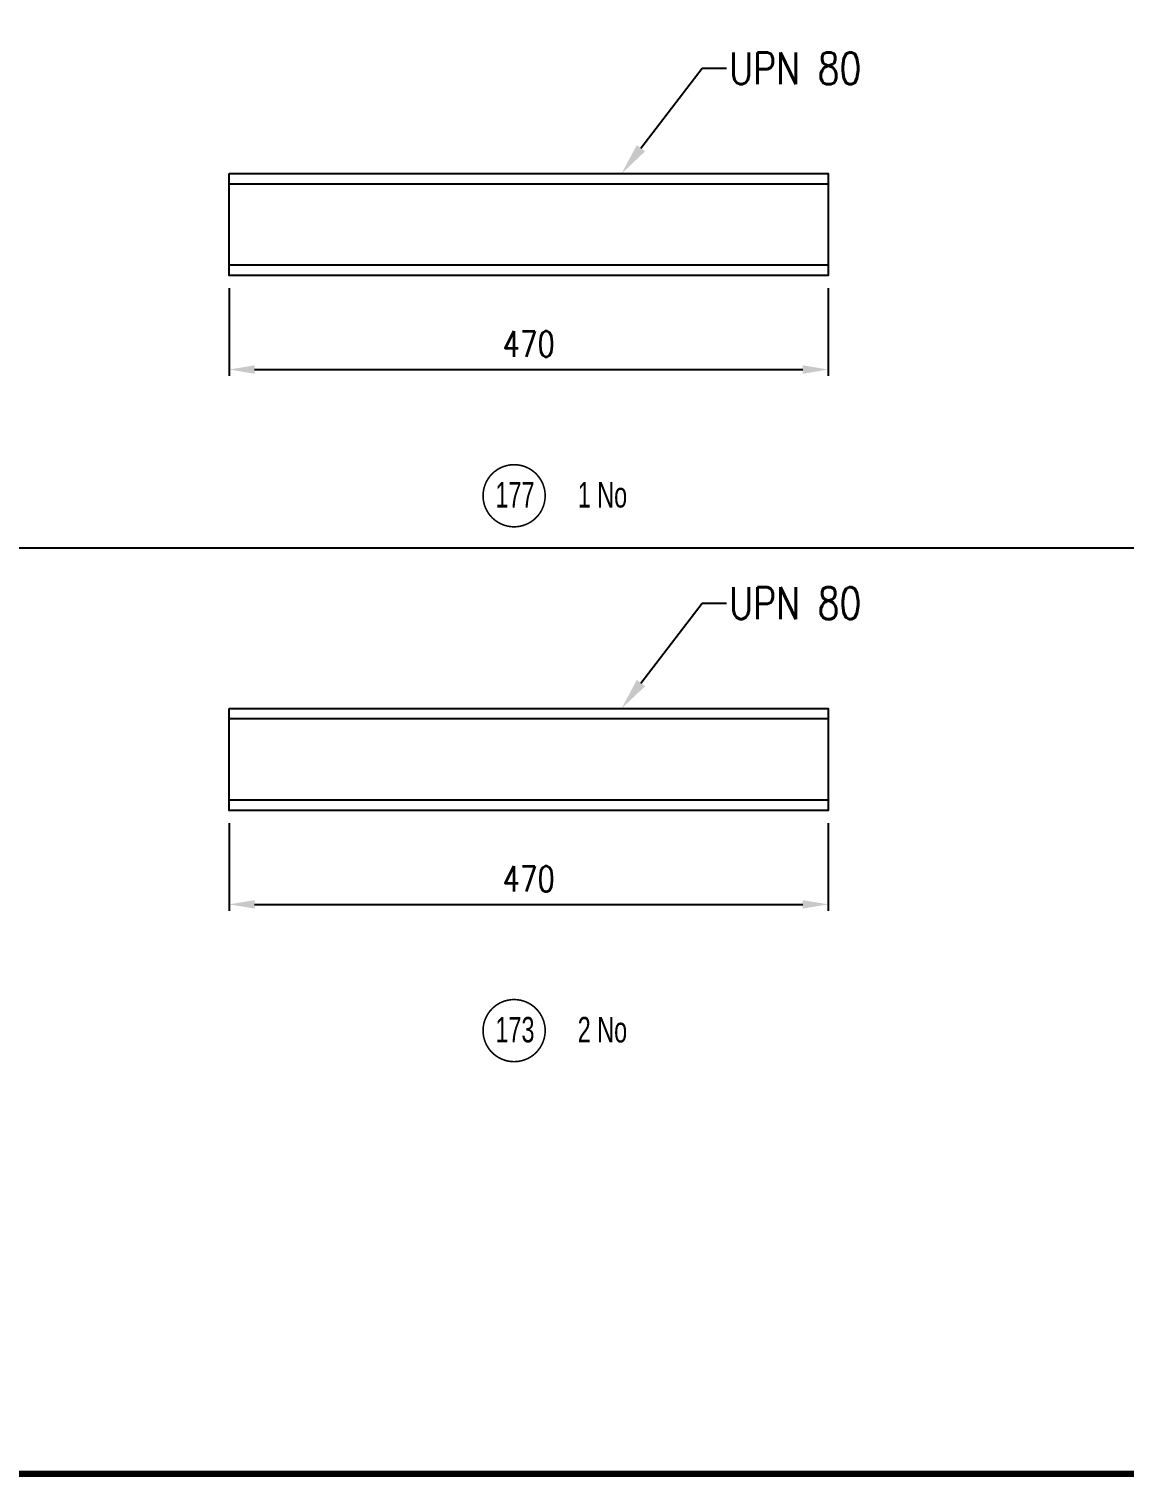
# Model space of a CAD drawing. Header units: millimetres. Extents: x 0 to 16187, y -20471 to 6290.
# Drawn here: x 13634.7 to 13806.6, y 1491.5 to 1718.7 of the extents above; entities that cross this region are included whole.
import ezdxf
from ezdxf import colors
from ezdxf.entities.mleader import LeaderData, LeaderLine
from ezdxf.enums import TextEntityAlignment as Align
from ezdxf.math import Vec2, Vec3

# ---------------------------------------------------------------- set-up
doc = ezdxf.new("R2010")
doc.units = ezdxf.units.MM
doc.header["$PDSIZE"] = -1
doc.layers.add('BORDER1', color=3, linetype='Continuous')
doc.layers.add('BORDER2', color=7, linetype='Continuous')
doc.styles.add('ROMANC', font='ROMANC', dxfattribs={"height": 5})
doc.styles.add('ROMANS', font='ROMANS.shx', dxfattribs={"width": 0.8})
doc.styles.add('ROMANT', font='ROMANT', dxfattribs={"height": 4})
doc.styles.add('SLDTEXTSTYLE2', font='TXT', dxfattribs={"width": 0.6864493305940874})
doc.dimstyles.new('ISO-25', dxfattribs={"dimtxt": 2.5, "dimasz": 2.5, "dimexe": 1.25, "dimexo": 0.625, "dimtad": 1, "dimtxsty": 'Standard', "dimcen": 2.5, "dimadec": 0, "dimazin": 0, "dimtfac": 1, "dimtmove": 0, "dimatfit": 3, "dimfxl": 1, "dimarcsym": 0})

# ---------------------------------------------------------------- blocks, each defined once
blk = doc.blocks.new('*U609')
at = {"layer": 'BORDER1', "color": 154, "true_color": 0x1859a9, "const_width": 1}
blk.add_lwpolyline([(1.8094395070475, 811), (1144, 811), (1144, 0), (0, 0), (0, 811)], close=True, dxfattribs=at)
at = {"layer": 'BORDER2', "flags": 8}
for tag, height, style, p in [('REV-A', 3.24, 'ROMANS', (986.9282778829383, 140.2530397182669)), ('RE-A', 8.064, 'ROMANT', (1084.634961895852, 7.17204102400288))]:
    blk.add_attdef(tag, text='', height=height, dxfattribs=dict(at, style=style)).set_placement(p, align=Align.CENTER)
at = {"layer": 'BORDER2', "style": 'ROMANS', "width": 3.830216453570641}
blk.add_attdef('DATE-A', text='', height=3.24, dxfattribs=at).set_placement((995.5063797379989, 140.2530397182669), (1008.507228728976, 140.2530397182669), align=Align.FIT)
at = {"layer": 'BORDER2'}
for tag, height, style, p in [('DRN-A', 3.24, 'ROMANS', (1018.380015771281, 140.2530397182669)), ('CHD-A', 3.24, 'ROMANS', (1032.348360605113, 140.2530397182669)), ('APD-A', 3.24, 'ROMANS', (1046.640709253839, 140.2530397182669)), ('CONS_CONT_VEND', 4.2, 'ROMANC', (1061.390575966738, 72.83468077449595))]:
    blk.add_attdef(tag, text='', height=height, dxfattribs=dict(at, style=style)).set_placement(p, align=Align.CENTER)
at = {"layer": 'BORDER2', "style": 'ROMANS', "width": 0.8}
for tag, p, height in [('1:X', (997.2302812124753, 122.552011911554), 3.5), ('LOC', (1042.735042679951, 122.552011911554), 3.5), ('PROJ_NO', (1118.63757586463, 122.552011911554), 3.5), ('CONS_DRG_NO', (1011, 63), 3)]:
    blk.add_attdef(tag, p, '', height=height, dxfattribs=at)
at = {"layer": 'BORDER2', "lineweight": 30, "width": 0.8, "flags": 104}
blk.add_attdef('COMMENTS-A', text='', height=2.2, dxfattribs=at).set_placement((1055.209968003616, 142.0744315684458), align=Align.MIDDLE_LEFT)
at = {"layer": 'BORDER2', "style": 'ROMANS', "width": 0.8}
for tag, p in [('PROJECT_TITLE_1', (1061.068210890846, 55.3534808592422)), ('PROJECT_TITLE_2', (1061.068210890846, 49.30052221051124))]:
    blk.add_attdef(tag, text='', height=3.5, dxfattribs=at).set_placement(p, align=Align.MIDDLE)
at = {"layer": 'BORDER2', "style": 'ROMANT', "width": 0.8}
for tag, p in [('DRG_TITLE_1', (1061.068210890846, 36.31229857438004)), ('DRG_TITLE_2', (1061.068210890846, 28.31229857438004)), ('DRG_TITLE_3', (1061.068210890846, 20.31229857438004))]:
    blk.add_attdef(tag, text='', height=5, dxfattribs=at).set_placement(p, align=Align.CENTER)
at = {"layer": 'BORDER2', "style": 'ROMANT'}
for tag, p in [('AR', (995.0014710450068, 7.172041024002866)), ('PA', (1011.738213301433, 7.172041024002866)), ('DC', (1028.447415784789, 7.172041024002837)), ('TS', (1120.839107118789, 7.172041024002908))]:
    blk.add_attdef(tag, p, '', height=8.064, dxfattribs=at)
for tag, p in [('SRNO', (1074.69799186896, 7.172041024002823)), ('SH', (1115.802783516436, 7.176501619330963))]:
    blk.add_attdef(tag, text='', height=8.064, dxfattribs=at).set_placement(p, align=Align.RIGHT)
at = {"layer": 'BORDER2', "style": 'ROMANS', "flags": 2}
blk.add_attdef('TB_VERSION', text='', height=2, dxfattribs=at).set_placement((1, -1), align=Align.TOP_LEFT)
blk = doc.blocks.new('*D5386')
at = {"color": 0, "lineweight": -2}
for p, q in [((13666.1592279743, 1678.042429469016), (13666.1592279743, 1664.289260420126)), ((13760.1592279743, 1678.042429469016), (13760.1592279743, 1664.289260420126)), ((13670.1592279743, 1665.289260420126), (13756.1592279743, 1665.289260420126))]:
    blk.add_line(p, q, dxfattribs=at)
at = {"color": 0}
for points in [[(13670.1592279743, 1665.955927086793), (13670.1592279743, 1664.622593753459), (13666.1592279743, 1665.289260420126)], [(13756.1592279743, 1664.622593753459), (13756.1592279743, 1665.955927086793), (13760.1592279743, 1665.289260420126)]]:
    blk.add_solid(points, dxfattribs=at)
at = {"layer": 'Defpoints', "color": 0}
for p in [(13666.1592279743, 1680.042429469016), (13760.1592279743, 1680.042429469016), (13760.1592279743, 1665.289260420126)]:
    blk.add_point(p, dxfattribs=at)
at = {"color": 0, "insert": (13713.1592279743, 1669.289260420126), "char_height": 4, "attachment_point": 5, "style": 'ROMANS'}
blk.add_mtext('470', dxfattribs=at)
blk = doc.blocks.new('*D5387')
at = {"color": 0, "lineweight": -2}
for p, q in [((13666.1592279743, 1594.105081343936), (13666.1592279743, 1580.351912295046)), ((13760.1592279743, 1594.105081343936), (13760.1592279743, 1580.351912295046)), ((13670.1592279743, 1581.351912295046), (13756.1592279743, 1581.351912295046))]:
    blk.add_line(p, q, dxfattribs=at)
at = {"color": 0}
for points in [[(13670.1592279743, 1582.018578961712), (13670.1592279743, 1580.685245628379), (13666.1592279743, 1581.351912295046)], [(13756.1592279743, 1580.685245628379), (13756.1592279743, 1582.018578961712), (13760.1592279743, 1581.351912295046)]]:
    blk.add_solid(points, dxfattribs=at)
at = {"layer": 'Defpoints', "color": 0}
for p in [(13666.1592279743, 1596.105081343936), (13760.1592279743, 1596.105081343936), (13760.1592279743, 1581.351912295046)]:
    blk.add_point(p, dxfattribs=at)
at = {"color": 0, "insert": (13713.1592279743, 1585.351912295046), "char_height": 4, "attachment_point": 5, "style": 'ROMANS'}
blk.add_mtext('470', dxfattribs=at)

msp = doc.modelspace()

# ---------------------------------------------------------------- linework, layer by layer
for p, q in [((13666.1592279743, 1694.442429469018), (13760.1592279743, 1694.442429469018)), ((13760.1592279743, 1681.642429469015), (13666.1592279743, 1681.642429469015)), ((13493.11130849898, 1637.315277096173), (13811.62265580725, 1637.315277096173)), ((13666.1592279743, 1610.505081343937), (13760.1592279743, 1610.505081343937)), ((13760.1592279743, 1597.705081343935), (13666.1592279743, 1597.705081343935))]:
    msp.add_line(p, q)
for points in [[(13666.1592279743, 1696.042429469016), (13760.1592279743, 1696.042429469016), (13760.1592279743, 1680.042429469016), (13666.1592279743, 1680.042429469016)], [(13666.1592279743, 1612.105081343936), (13760.1592279743, 1612.105081343936), (13760.1592279743, 1596.105081343936), (13666.1592279743, 1596.105081343936)]]:
    msp.add_lwpolyline(points, close=True)
at = {"color": 2}
msp.add_lwpolyline([(13715.74695286251, 1645.478088573749, 0.25, 0.25, 1), (13705.99695286251, 1645.478088573749, 0.25, 0.25, 1)], format="xyseb", close=True, dxfattribs=at)
at = {"color": 4}
msp.add_lwpolyline([(13715.74695286251, 1561.540740448669, 0.25, 0.25, 1), (13705.99695286251, 1561.540740448669, 0.25, 0.25, 1)], format="xyseb", close=True, dxfattribs=at)

# ---------------------------------------------------------------- block references
at = {"layer": 'BORDER1'}
msp.add_blockref('*U609', (12832.62265572725, 1491.982561115925), dxfattribs=at)

# ---------------------------------------------------------------- texts
at = {"color": 2, "style": 'SLDTEXTSTYLE2', "width": 0.6864493305940874}
for s, p in [('177', (13711.00513151222, 1645.632464980117)), ('1 No', (13724.73151379993, 1645.632464980117))]:
    msp.add_text(s, height=4, dxfattribs=at).set_placement(p, align=Align.MIDDLE_CENTER)
at = {"color": 4, "style": 'SLDTEXTSTYLE2', "width": 0.6864493305940874}
for s, p in [('173', (13711.00513151222, 1561.695116855037)), ('2 No', (13724.73151379993, 1561.695116855037))]:
    msp.add_text(s, height=4, dxfattribs=at).set_placement(p, align=Align.MIDDLE_CENTER)

# ---------------------------------------------------------------- dimensions: what is measured, and where the dimension line sits
at = {"color": 1}
for base, p1, p2, picture, middle in [((13760.1592279743, 1665.289260420126), (13666.1592279743, 1680.042429469016), (13760.1592279743, 1680.042429469016), '*D5386', (13713.1592279743, 1665.289260420126)), ((13760.1592279743, 1581.351912295046), (13666.1592279743, 1596.105081343936), (13760.1592279743, 1596.105081343936), '*D5387', (13713.1592279743, 1581.351912295046))]:
    dim = msp.add_linear_dim(base=base, p1=p1, p2=p2, dimstyle='ISO-25', override={"dimtxt": 4, "dimasz": 4, "dimexe": 1, "dimexo": 2, "dimgap": 2, "dimlfac": 5, "dimtxsty": 'ROMANS', "dimtix": 1}, dxfattribs=at)
    dim.commit()
    dim.dimension.update_dxf_attribs({"geometry": picture, "text_midpoint": middle, "dimtype": 160})

# ---------------------------------------------------------------- leaders
ml = msp.add_multileader_mtext('Standard', dxfattribs=at)
ml.set_content('UPN 80', color=1, style='ROMANS')
ml.set_leader_properties()
ml.build(insert=Vec2(0, 0))
ml.multileader.update_dxf_attribs({"dogleg_length": 3.843575321364915, "arrow_head_size": 5})
ctx = ml.context
ctx.base_point, ctx.char_height, ctx.arrow_head_size, ctx.landing_gap_size, ctx.plane_origin = Vec3(13744.21503257259, 1712.555037249167), 5, 5, 0.4, Vec3(65074.89292524534, -25774.19933733348)
notes = []
notes.append((ctx, [(0, (1, 1, 0), (13740.37145725122, 1712.555037249167), (1, 0), 3.843575321364915, [(0, [(13727.73920358129, 1696.042429469016)], 0, [])])]))
ctx.mtext.insert, ctx.mtext.width = Vec3(13744.61503257259, 1715.055037249167), 144.3262905237789
ml = msp.add_multileader_mtext('Standard', dxfattribs=at)
ml.set_content('UPN 80', color=1, style='ROMANS')
ml.set_leader_properties()
ml.build(insert=Vec2(0, 0))
ml.multileader.update_dxf_attribs({"dogleg_length": 3.843575321364915, "arrow_head_size": 5})
ctx = ml.context
ctx.base_point, ctx.char_height, ctx.arrow_head_size, ctx.landing_gap_size, ctx.plane_origin = Vec3(13744.21503257259, 1628.617689124087), 5, 5, 0.4, Vec3(65074.89292524534, -25858.13668545856)
notes.append((ctx, [(0, (1, 1, 0), (13740.37145725122, 1628.617689124087), (1, 0), 3.843575321364915, [(0, [(13727.73920358129, 1612.105081343936)], 0, [])])]))
ctx.mtext.insert, ctx.mtext.width = Vec3(13744.61503257259, 1631.117689124087), 144.3262905237789
for ctx, leaders in notes:
    for number, flags, end, landing, length, lines in leaders:
        leader = LeaderData()
        leader.index, (leader.has_last_leader_line, leader.has_dogleg_vector, leader.attachment_direction) = number, flags
        leader.last_leader_point, leader.dogleg_vector, leader.dogleg_length = Vec3(end), Vec3(landing), length
        for number, points, colour, breaks in lines:
            line = LeaderLine()
            line.index, line.vertices, line.color, line.breaks = number, Vec3.list(points), colors.encode_raw_color(colour), breaks
            leader.lines.append(line)
        ctx.leaders.append(leader)

doc.saveas('drawing.dxf')
